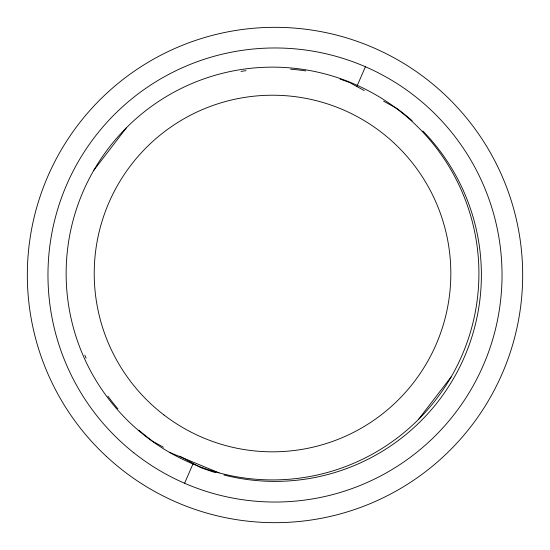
<?xml version="1.0" encoding="UTF-8"?>
<svg xmlns="http://www.w3.org/2000/svg" width="550" height="550" viewBox="0 0 550 550"><rect width="100%" height="100%" fill="white"/><g stroke="black" fill="none" stroke-linecap="round" stroke-linejoin="round"><path stroke-width="0.82" d="M184.587 483.251L193.167 463.492M356.833 86.508L365.413 66.749M93.782 170.328L126.583 127.586M418.467 419.464L451.268 376.723M169.331 452.265A206.394 206.394 0 0 0 478.919 273.529A206.394 206.394 0 0 0 169.331 94.786A206.394 206.394 0 0 0 169.331 452.265L219.106 472.883M364.265 90.578L349.711 82.603A206.394 206.394 0 0 0 340.079 79.138M383.584 101.166L396.956 108.494A206.394 206.394 0 0 1 412.259 120.869M163.446 447.205L153.044 441.506A206.394 206.394 0 0 1 139.026 430.272M179.795 456.163L200.289 467.397A206.394 206.394 0 0 0 215.648 472.677M422.854 130.996A206.394 206.394 0 0 1 223.953 474.98M117.899 408.856A206.394 206.394 0 0 1 107.896 396.138M86.13 358.222A206.394 206.394 0 0 1 84.782 355.101M240.982 71.431A206.394 206.394 0 0 1 246.022 70.654M290.586 69.197A206.394 206.394 0 0 1 305.814 70.922M133.767 452.76A227.033 227.033 0 0 0 499.558 308.433A227.033 227.033 0 0 0 191.675 63.814A227.033 227.033 0 0 0 133.767 452.76M106.501 456.514A247.672 247.672 0 0 0 516.45 330.165A247.672 247.672 0 0 0 202.049 38.314A247.672 247.672 0 0 0 106.501 456.514M163.983 414.982A178.303 178.303 0 0 0 449.302 296.801A178.303 178.303 0 0 0 204.291 108.79A178.303 178.303 0 0 0 163.983 414.982"/></g></svg>
